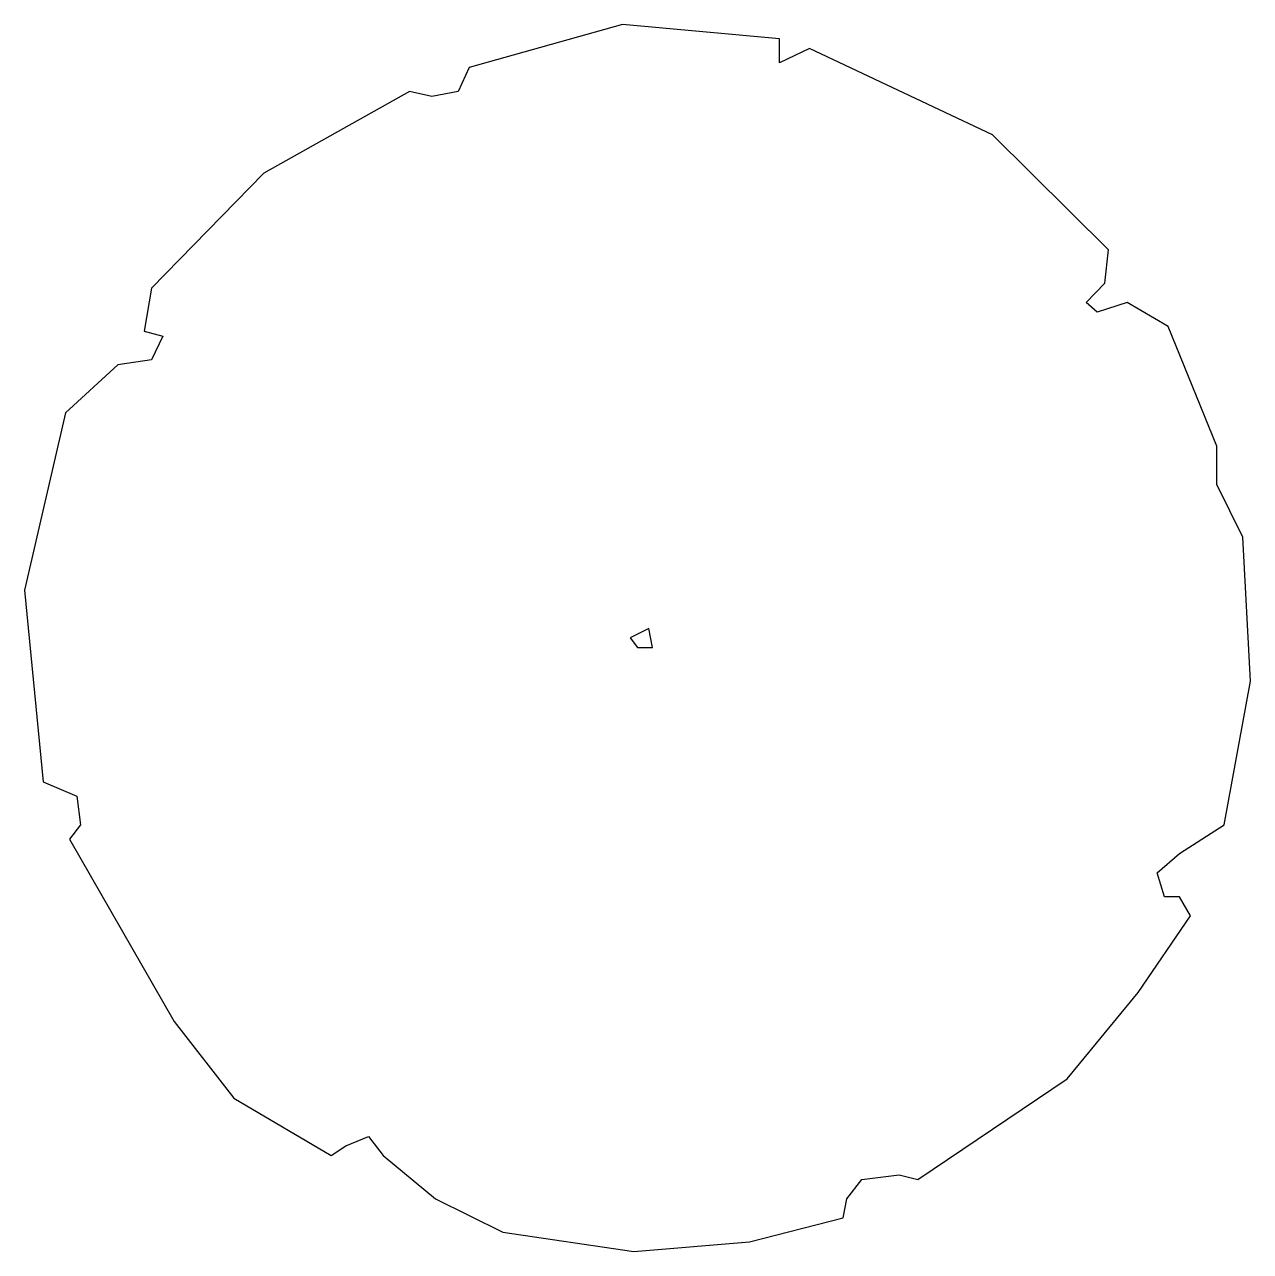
# Model space of a CAD drawing. Header units: metres. Extents: x -2072 to 1581266, y 0 to 323429.
# Drawn here: x 1358.891 to 1360.561, y 2068.763 to 2070.434 of the extents above; entities that cross this region are included whole.
import ezdxf

# ---------------------------------------------------------------- set-up
doc = ezdxf.new("R2010")
doc.units = ezdxf.units.M
doc.layers.add('АЖФ Лиственные кустарники', color=7, linetype='Continuous', lineweight=9)
doc.styles.add('ATTR', font='romans.shx', dxfattribs={"width": 0.8, "height": 0.470416})

# ---------------------------------------------------------------- blocks, each defined once
blk = doc.blocks.new('Вейела')
at = {"layer": 'АЖФ Лиственные кустарники', "color": 242, "lineweight": 30}
for p, q in [((-18.57, 406.27), (-120.08, 377.71)), ((85.41, 396.75), (-18.57, 406.27)), ((85.41, 380.88), (85.41, 396.75)), ((105.22, 390.4), (85.41, 380.88)), ((226.53, 333.27), (105.22, 390.4)), ((-120.08, 377.71), (-127.5, 361.84)), ((-159.69, 361.84), (-256.25, 307.88)), ((-144.84, 358.66), (-159.69, 361.84)), ((-127.5, 361.84), (-144.84, 358.66)), ((303.28, 257.09), (226.53, 333.27)), ((-256.25, 307.88), (-330.52, 231.7)), ((300.8, 234.88), (303.28, 257.09)), ((-330.52, 231.7), (-335.47, 203.14)), ((288.43, 222.18), (300.8, 234.88)), ((295.86, 215.83), (288.43, 222.18)), ((315.66, 222.18), (295.86, 215.83)), ((342.9, 206.31), (315.66, 222.18)), ((-335.47, 203.14), (-323.09, 199.96)), ((375.08, 126.96), (342.9, 206.31)), ((-323.09, 199.96), (-330.52, 184.09)), ((-352.81, 180.92), (-387.47, 149.18)), ((-330.52, 184.09), (-352.81, 180.92)), ((-387.47, 149.18), (-414.7, 31.74)), ((375.08, 101.57), (375.08, 126.96)), ((392.41, 66.65), (375.08, 101.57)), ((397.36, -28.56), (392.41, 66.65)), ((-414.7, 31.74), (-402.32, -95.22)), ((-1.24, 6.35), (-13.62, 0)), ((1.24, -6.35), (-1.24, 6.35)), ((-13.62, 0), (-8.67, -6.35)), ((-8.67, -6.35), (1.24, -6.35)), ((380.04, -123.78), (397.36, -28.56)), ((-402.32, -95.22), (-380.04, -104.74)), ((-380.04, -104.74), (-377.56, -123.78)), ((-377.56, -123.78), (-384.99, -133.31)), ((350.32, -142.83), (380.04, -123.78)), ((-384.99, -133.31), (-315.67, -253.92)), ((335.47, -155.52), (350.32, -142.83)), ((340.42, -171.39), (335.47, -155.52)), ((350.32, -171.39), (340.42, -171.39)), ((357.75, -184.09), (350.32, -171.39)), ((323.09, -234.88), (357.75, -184.09)), ((276.05, -292.01), (323.09, -234.88)), ((-315.67, -253.92), (-276.05, -304.7)), ((177.02, -358.66), (276.05, -292.01)), ((-276.05, -304.7), (-211.68, -342.79)), ((-201.78, -336.44), (-186.92, -330.09)), ((-186.92, -330.09), (-177.02, -342.79)), ((-211.68, -342.79), (-201.78, -336.44)), ((-177.02, -342.79), (-142.36, -371.35)), ((139.88, -358.66), (164.64, -355.49)), ((164.64, -355.49), (177.02, -358.66)), ((129.97, -371.35), (139.88, -358.66)), ((-142.36, -371.35), (-97.8, -393.58)), ((127.5, -384.05), (129.97, -371.35)), ((65.61, -399.92), (127.5, -384.05)), ((-97.8, -393.58), (-11.14, -406.27)), ((-11.14, -406.27), (65.61, -399.92))]:
    blk.add_line(p, q, dxfattribs=at)
at = {"layer": 'АЖФ Лиственные кустарники', "color": 242, "lineweight": 30, "style": 'ATTR', "width": 0.8, "flags": 9}
blk.add_attdef('ESTCODE', (-1.24, 6.35), '', height=0.00203, dxfattribs=at)

msp = doc.modelspace()

# ---------------------------------------------------------------- block references
at = {"layer": 'АЖФ Лиственные кустарники', "xscale": 0.002055904555165891, "yscale": 0.002055904555165891, "zscale": 0.002055904555165891}
msp.add_blockref('Вейела', (1359.7439, 2069.5986), dxfattribs=at)

doc.saveas('drawing.dxf')
